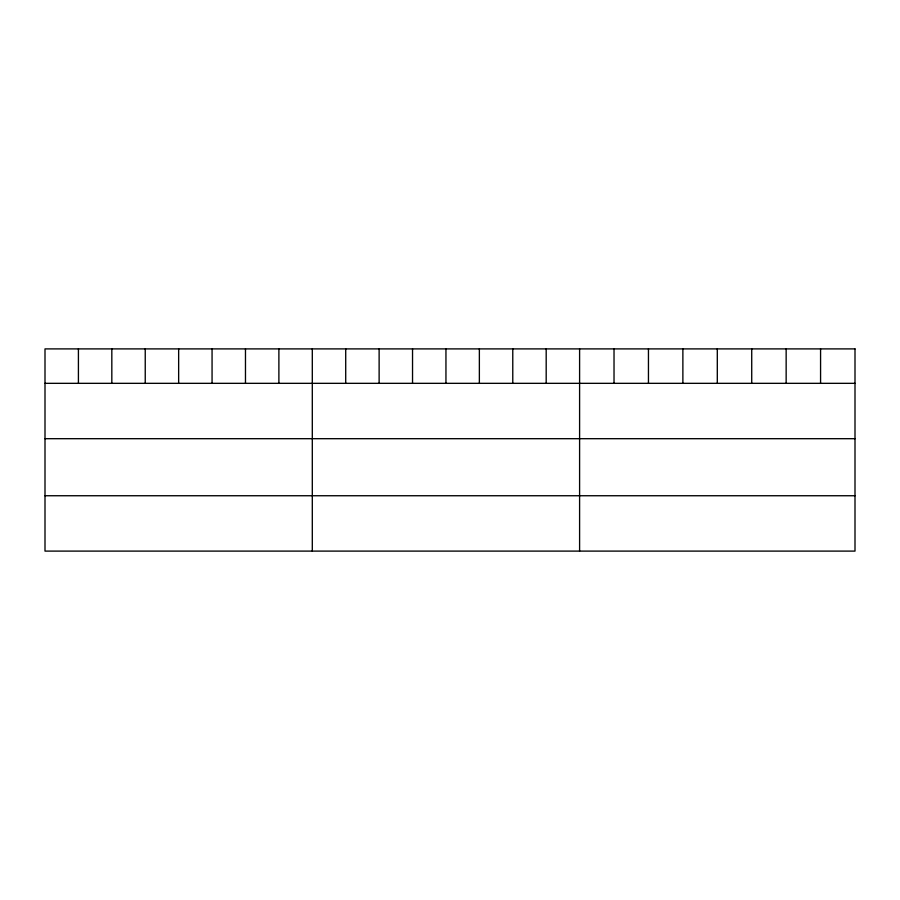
<?xml version="1.0" encoding="UTF-8"?>
<svg xmlns="http://www.w3.org/2000/svg" width="900" height="900" viewBox="0 0 900 900"><rect width="100%" height="100%" fill="white"/><g stroke="black" fill="none" stroke-linecap="round" stroke-linejoin="round"><path stroke-width="1.35" d="M45 383.332L855 383.332M45 438.694L855 438.694M45 495.743L855 495.743M820.575 348.896L820.575 383.332M786.15 348.896L786.15 383.332M751.725 348.896L751.725 383.332M717.3 348.896L717.3 383.332M682.875 348.896L682.875 383.332M648.45 348.896L648.45 383.332M614.025 348.896L614.025 383.332M579.6 348.896L579.6 551.104M546.188 348.896L546.188 383.332M512.775 348.896L512.775 383.332M479.363 348.896L479.363 383.332M445.95 348.896L445.95 383.332M412.537 348.896L412.537 383.332M379.125 348.896L379.125 383.332M345.713 348.896L345.713 383.332M312.3 348.896L312.3 551.104M278.887 348.896L278.887 383.332M245.475 348.896L245.475 383.332M212.062 348.896L212.062 383.332M178.65 348.896L178.65 383.332M145.237 348.896L145.237 383.332M111.825 348.896L111.825 383.332M78.413 348.896L78.413 383.332M855 348.896L45 348.896L45 551.104L855 551.104L855 348.896"/></g></svg>
